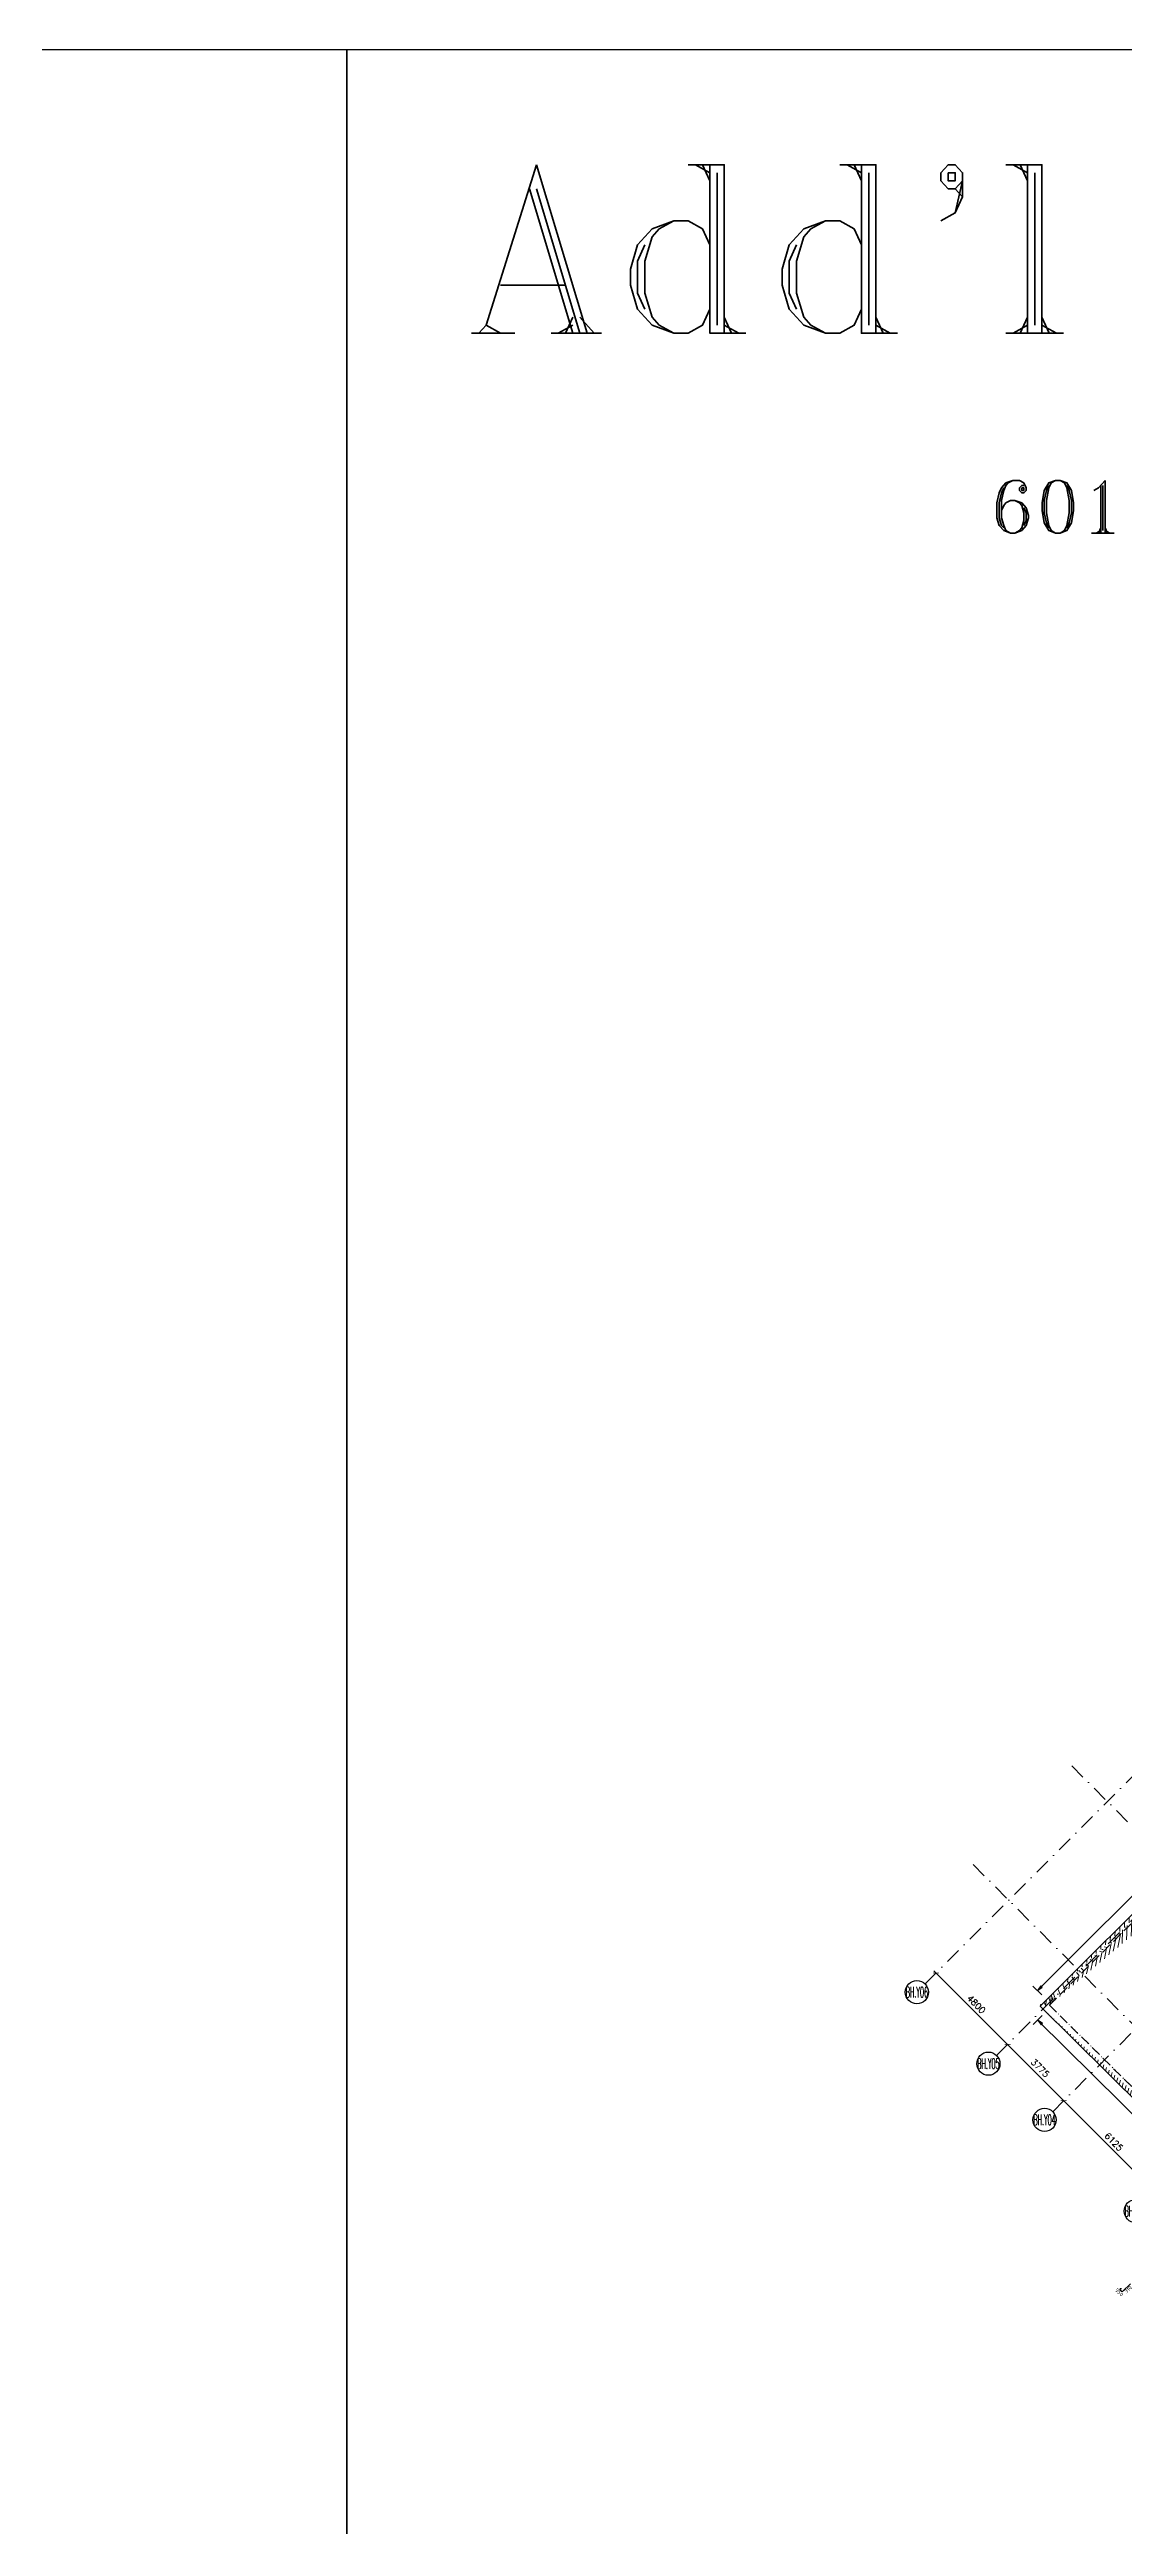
# Model space of a CAD drawing. Extents: x 660761725 to 1323371458, y 2734871439 to 5470067957.
# Drawn here: x 661826271 to 661877321, y 2735007363 to 2735124965 of the extents above; entities that cross this region are included whole.
import ezdxf
from ezdxf.enums import TextEntityAlignment as Align

# ---------------------------------------------------------------- set-up
doc = ezdxf.new("R2010")
doc.units = 0
for name, pattern in [('AXES', [1.95, 1.2, -0.25, 0.25, -0.25]), ('Hidden', [714.375, 476.25, -238.125]), ('sbp_axis_short', [10, 5, -2.5, 0, -2.5])]:
    doc.linetypes.add(name, pattern=pattern)
doc.layers.add('A-DETL', color=5, linetype='Continuous', lineweight=9, true_color=0x0000ff)
for name, color, linetype, lineweight in [('A-FLOR-PATT', 7, 'Continuous', 15), ('A-ROOF', 7, 'Continuous', 15), ('A-WALL', 7, 'Continuous', 15), ('S-GRID', 7, 'Continuous', 9), ('S-GRID-IDEN', 7, 'Continuous', 13)]:
    doc.layers.add(name, color=color, linetype=linetype, lineweight=lineweight)
for name, color, linetype in [('S-AXIS', 20, 'AXES'), ('S-DIMO', 100, 'Continuous'), ('S-RDIMO', 8, 'Continuous'), ('S-RSYMB', 7, 'Continuous'), ('S-SCEL-INDT', 222, 'Continuous'), ('S-TXT', 3, 'Continuous')]:
    doc.layers.add(name, color=color, linetype=linetype)
doc.styles.add('ARMACAD', font='isocp.shx')
doc.styles.add('ROMANS', font='romans.shx')
doc.styles.add('ROMANT', font='romant')
doc.dimstyles.new('S-DIMO-100', dxfattribs={"dimscale": 100, "dimtxt": 3, "dimasz": 2, "dimexe": 1.5, "dimexo": 1.5, "dimgap": 1.5, "dimtad": 1, "dimdec": 0, "dimzin": 12, "dimdsep": 46, "dimtxsty": 'ROMANS', "dimblk": 'ARCHTICK', "dimcen": 0.09, "dimdle": 1.5, "dimclrd": 8, "dimclre": 8, "dimclrt": 4, "dimadec": 0, "dimazin": 3, "dimtfac": 1, "dimtdec": 0, "dimtix": 1, "dimtmove": 1, "dimatfit": 3, "dimfxl": 1, "dimtolj": 1, "dimtzin": 0, "dimarcsym": 0})
pattern_1 = [(74.99999999999999, (0, 0), (-153.3407249233896, 41.08752341002518), [])]

# ---------------------------------------------------------------- blocks, each defined once
blk = doc.blocks.new('_ARCHTICK')
at = {"color": 0, "linetype": 'ByBlock', "const_width": 0.15}
blk.add_lwpolyline([(-0.5, -0.5), (0.5, 0.5)], dxfattribs=at)
blk = doc.blocks.new('*D116')
at = {"layer": 'S-DIMO', "color": 8, "lineweight": -2, "transparency": 16777216}
for p, q in [((662608032.111244, 2734530051.935129), (662611638.3564361, 2734526445.691153)), ((662608132.1118345, 2734529939.803683), (662608032.1112795, 2734529839.803095)), ((662611526.2243844, 2734526545.691133), (662611426.2244016, 2734526445.691117))]:
    blk.add_line(p, q, dxfattribs=at)
at = {"layer": 'S-DIMO', "color": 8, "lineweight": -2, "transparency": 16777216, "xscale": 200, "yscale": 200, "zscale": 200}
for p, rotation in [((662608138.177279, 2734529945.86913), 135.0000096597404), ((662611532.2904011, 2734526551.757152), 315.0000096597404)]:
    blk.add_blockref('_ARCHTICK', p, dxfattribs=dict(at, rotation=rotation))
at = {"layer": 'S-DIMO', "color": 4, "transparency": 16777216, "insert": (662610047.3658386, 2734528460.94521), "char_height": 300, "width": 199.5440968434552, "attachment_point": 5, "rotation": 315.00000965974044, "style": 'ROMANS'}
blk.add_mtext('\\A1;4800', dxfattribs=at)
blk = doc.blocks.new('*D117')
at = {"layer": 'S-DIMO', "color": 8, "lineweight": -2, "transparency": 16777216}
for p, q in [((662611426.2239151, 2734526657.822701), (662614307.5440253, 2734523776.503562)), ((662611526.2243844, 2734526545.691133), (662611426.223951, 2734526445.690666)), ((662614195.4119748, 2734523876.503543), (662614095.411991, 2734523776.503526))]:
    blk.add_line(p, q, dxfattribs=at)
at = {"layer": 'S-DIMO', "color": 8, "lineweight": -2, "transparency": 16777216, "xscale": 200, "yscale": 200, "zscale": 200}
for p, rotation in [((662611532.2899503, 2734526551.756701), 135.0000096597404), ((662614201.4779903, 2734523882.569561), 315.0000096597404)]:
    blk.add_blockref('_ARCHTICK', p, dxfattribs=dict(at, rotation=rotation))
at = {"layer": 'S-DIMO', "color": 4, "transparency": 16777216, "insert": (662613079.0159688, 2734525429.295201), "char_height": 300, "width": 199.5440968434552, "attachment_point": 5, "rotation": 315.00000965974044, "style": 'ROMANS'}
blk.add_mtext('\\A1;3775', dxfattribs=at)
blk = doc.blocks.new('*D118')
at = {"layer": 'S-DIMO', "color": 8, "lineweight": -2, "transparency": 16777216}
for p, q in [((662614095.4112258, 2734523988.634831), (662618638.5730611, 2734519445.474528)), ((662614195.4119748, 2734523876.503543), (662614095.4112617, 2734523776.502797)), ((662618526.4410093, 2734519545.474508), (662618426.4410267, 2734519445.474492))]:
    blk.add_line(p, q, dxfattribs=at)
at = {"layer": 'S-DIMO', "color": 8, "lineweight": -2, "transparency": 16777216, "xscale": 200, "yscale": 200, "zscale": 200}
for p, rotation in [((662614201.477261, 2734523882.568832), 135.0000096597404), ((662618532.507026, 2734519551.540527), 315.0000096597404)]:
    blk.add_blockref('_ARCHTICK', p, dxfattribs=dict(at, rotation=rotation))
at = {"layer": 'S-DIMO', "color": 4, "transparency": 16777216, "insert": (662616579.124142, 2734521929.186749), "char_height": 300, "width": 199.5440968434552, "attachment_point": 5, "rotation": 315.00000965974044, "style": 'ROMANS'}
blk.add_mtext('\\A1;6125', dxfattribs=at)
blk = doc.blocks.new('*U1142')
at = {"layer": 'S-AXIS', "color": 3, "linetype": 'Continuous'}
blk.add_circle((0, 5.5), 5.5, dxfattribs=at)
at = {"layer": 'S-AXIS', "color": 3, "linetype": 'Continuous', "ltscale": 0.5, "style": 'ROMANT', "width": 0.4, "flags": 8}
blk.add_attdef('A', text='', height=5, dxfattribs=at).set_placement((0, 5.5), align=Align.MIDDLE_CENTER)
blk = doc.blocks.new('*U1143')
at = {"layer": 'S-SCEL-INDT'}
h = blk.add_hatch(color=256, dxfattribs=at)
edge = h.paths.add_edge_path()
edge.add_line((7.000001906104444, 2.263283386128023e-05), (10.50000190576247, 3.394924715394154e-05))
edge.add_line((10.50000190576247, 3.394924715394154e-05), (-2.921335544670001e-05, 9.624999999075953))
edge.add_line((-2.921335544670001e-05, 9.624999999075953), (-10.49999809220753, -3.394923260202631e-05))
edge.add_line((-10.49999809220753, -3.394923260202631e-05), (-6.999998092549504, -2.263281203340739e-05))
edge.add_arc((1.90677747013979e-06, 1.091277068709939e-11), 6.999999999363562, 0.00018525217620890544, 180.0001852521762, ccw=False)
at = {"layer": 'S-SCEL-INDT', "color": 2, "linetype": 'Continuous'}
blk.add_line((-6.999999999228748, 4.272327350918204e-05), (6.999999999228748, -4.272327350918204e-05), dxfattribs=at)
at = {"layer": 'S-SCEL-INDT'}
blk.add_line((13.40845287412958, 4.901550710201263e-05), (7.000001906104444, 2.263283386128023e-05), dxfattribs=at)
blk.add_lwpolyline([(7.000001906104444, 2.263283386128023e-05), (10.50000190576247, 3.394924715394154e-05), (-2.921335544670001e-05, 9.624999999075953), (-10.49999809220753, -3.394923260202631e-05), (-6.999998092549504, -2.263281203340739e-05, -0.9999999999999999)], format="xyb", close=True, dxfattribs=at)
for centre, radius in [((0, -1.906788384076208e-06), 6.99999999936), ((0, 0), 6.999999999370188)]:
    blk.add_circle(centre, radius, dxfattribs=at)
at = {"layer": 'S-SCEL-INDT', "linetype": 'Continuous', "style": 'ROMANT', "flags": 8}
for rotation, p in [(359.9998251523294, (-9.533905540592968e-07, 3.499999999687137)), (0.0001748476705820678, (9.533905540592968e-07, 3.499943417606119))]:
    blk.add_attdef('01', text='', height=4, rotation=rotation, dxfattribs=at).set_placement(p, align=Align.MIDDLE_CENTER)
at = {"layer": 'S-SCEL-INDT', "color": 3, "linetype": 'Continuous', "style": 'ROMANS', "flags": 8}
for rotation, p in [(359.9998251523294, (0, -2.974065839854546)), (0.0001748476705820678, (0, -2.97412474701559))]:
    blk.add_attdef('-', text='', height=2, rotation=rotation, dxfattribs=at).set_placement(p, align=Align.MIDDLE_CENTER)
blk = doc.blocks.new('I am… Limitless.')
at = {"layer": 'S-TXT', "color": 134}
ref = blk.add_blockref('*U1143', (662330826.0326936, 2734522330.066603), dxfattribs=dict(at, xscale=75.00000000000001, yscale=75.00000000000001, zscale=75.00000000000001, rotation=44.94966640259396))
ref.add_attrib('-', '0502564', dxfattribs={"layer": 'S-SCEL-INDT', "color": 3, "linetype": 'Continuous', "height": 150, "rotation": 44.94984142316793, "style": 'ROMANS'}).set_placement((662330983.6208551, 2734522172.20132), align=Align.MIDDLE_CENTER)
ref.add_attrib('01', '4', dxfattribs={"layer": 'S-SCEL-INDT', "linetype": 'Continuous', "height": 300.0000000000001, "rotation": 44.94984142316793, "style": 'ROMANT'}).set_placement((662330640.5833447, 2734522515.842169), align=Align.MIDDLE_CENTER)
blk = doc.blocks.new('I am… Atomic.')
at = {"layer": 'A-FLOR-PATT', "transparency": 33554600}
h = blk.add_hatch(dxfattribs=at)
h.set_pattern_fill('ANSI31', color=8, scale=50, angle=30, style=0)
h.set_pattern_definition(pattern_1)
edge = h.paths.add_edge_path()
edge.add_line((662389967.6433319, 2734579123.010657), (662390007.8012236, 2734579503.468677))
edge.add_line((662342114.705975, 2734544592.546931), (662390007.8012234, 2734579503.468677))
edge.add_line((662363195.8073889, 2734559608.047176), (662389967.7690635, 2734579123.040917))
edge.add_line((662362417.6524743, 2734559040.823584), (662363719.8899552, 2734559990.06879))
edge.add_line((662346720.4841449, 2734547598.623516), (662362783.6519626, 2734559307.613063))
edge.add_line((662345821.5310795, 2734546943.346041), (662347578.010761, 2734548223.703842))
edge.add_line((662342292.6126368, 2734544370.997322), (662346307.4227723, 2734547297.529027))
edge.add_line((662325865.2845687, 2734528370.671522), (662342114.6925843, 2734544592.5523))
edge.add_line((662340490.7204528, 2734542572.157625), (662342149.9785906, 2734544228.604904))
edge.add_line((662339422.0417168, 2734541505.28928), (662341320.3495216, 2734543400.381265))
edge.add_line((662336597.6306283, 2734538685.662872), (662340136.8031961, 2734542218.839921))
edge.add_line((662332705.8949801, 2734534800.520002), (662336243.7133716, 2734538332.345168))
edge.add_line((662332253.0745114, 2734534348.466631), (662332782.9359009, 2734534877.430412))
edge.add_line((662326312.3910785, 2734528417.846987), (662332351.9776915, 2734534447.202265))
edge.add_line((662325865.2845687, 2734528370.671522), (662326312.3910785, 2734528417.846987))
h = blk.add_hatch(dxfattribs=at)
h.set_pattern_fill('ANSI31', color=8, scale=50, angle=30, style=0)
h.set_pattern_definition(pattern_1)
edge = h.paths.add_edge_path()
edge.add_line((662326312.3910785, 2734528417.846987), (662333102.7430063, 2734521695.273901))
edge.add_line((662325865.2845687, 2734528370.671522), (662344964.0169713, 2734509462.575772))
edge.add_line((662336968.3324986, 2734517868.269328), (662339133.8364366, 2734515724.380668))
edge.add_line((662332502.0842122, 2734522289.937136), (662334515.7142464, 2734520296.40643))
edge.add_line((662333458.4230682, 2734521343.144109), (662337828.6853824, 2734517016.504176))
edge.add_line((662338184.3654449, 2734516664.374383), (662344781.0343132, 2734510133.551082))
edge.add_line((662344781.0343132, 2734510133.551082), (662344829.7545922, 2734510084.405783))
edge.add_line((662344829.7545922, 2734510084.405783), (662344878.4748713, 2734510035.260483))
edge.add_line((662344878.4748713, 2734510035.260483), (662344927.1951503, 2734509986.115183))
edge.add_line((662344927.1951503, 2734509986.115183), (662344975.9154292, 2734509936.969883))
edge.add_line((662344975.9154292, 2734509936.969883), (662345024.6357082, 2734509887.824584))
edge.add_line((662345024.6357082, 2734509887.824584), (662345073.3559872, 2734509838.679284))
edge.add_line((662345073.3559872, 2734509838.679284), (662345122.0762662, 2734509789.533985))
edge.add_line((662345122.0762662, 2734509789.533985), (662345170.7965451, 2734509740.388685))
edge.add_line((662345170.7965451, 2734509740.388685), (662345219.5168241, 2734509691.243385))
edge.add_line((662344964.0169713, 2734509462.575772), (662345267.5598451, 2734509156.384884))
edge.add_line((662345267.5598451, 2734509156.384884), (662345219.5168241, 2734509691.243385))
edge = h.paths.add_edge_path()
edge.add_line((662345219.5168241, 2734509691.243385), (662345513.1205869, 2734510013.727216))
edge.add_line((662345468.2720397, 2734510142.524049), (662345661.1307589, 2734509588.669044))
edge.add_line((662345267.5598451, 2734509156.384884), (662345661.1307589, 2734509588.669044))
edge = h.paths.add_edge_path()
edge.add_line((662325865.2845687, 2734528370.671522), (662326389.6555356, 2734528894.154181))
edge.add_line((662326389.6555356, 2734528894.154181), (662326589.2420617, 2734528694.228972))
edge.add_line((662326589.2420617, 2734528694.228972), (662326314.0211399, 2734528416.233197))
at = {"layer": 'A-DETL', "color": 8, "linetype": 'Hidden', "lineweight": 9}
for p, q in [((662326312.3910785, 2734528417.846987), (662332351.9776915, 2734534447.202265)), ((662326335.6860436, 2734528470.429919), (662326312.3910785, 2734528417.846987)), ((662326312.3910785, 2734528417.846987), (662326335.6860436, 2734528470.429919)), ((662326312.3910785, 2734528417.846987), (662333102.7430063, 2734521695.273901))]:
    blk.add_line(p, q, dxfattribs=at)
at = {"layer": 'A-ROOF', "color": 8, "lineweight": 13}
for p, q in [((662342114.69258, 2734544592.552298), (662325865.2845687, 2734528370.671522)), ((662325865.2845687, 2734528370.671522), (662344964.0169713, 2734509462.575772))]:
    blk.add_line(p, q, dxfattribs=at)
at = {"layer": 'A-WALL', "color": 8, "lineweight": 13}
for p, q in [((662325865.2845687, 2734528370.671522), (662342114.6925843, 2734544592.5523)), ((662325865.2845687, 2734528370.671522), (662325908.5570014, 2734528468.348911)), ((662325908.5570014, 2734528468.348911), (662325865.2845687, 2734528370.671522))]:
    blk.add_line(p, q, dxfattribs=at)
blk = doc.blocks.new('CADF_02')
at = {"color": 0}
blk.add_lwpolyline([(0, 0), (2.5, -0.4166666679084301), (2.5, 0.4166666679084301)], close=True, dxfattribs=at)
blk = doc.blocks.new('cadf_03')
at = {"color": 8}
blk.add_lwpolyline([(-3.725290298461914e-09, 2.99999999627471), (3.725290298461914e-09, -3.000000007450581)], dxfattribs=at)
blk.add_blockref('CADF_02', (0.2513523101806641, 0), dxfattribs=at)
blk = doc.blocks.new('*U821', base_point=(661867109.5386555, 2735025364.544417))
at = {"layer": 'S-RSYMB'}
blk.add_lwpolyline([(661867185.2587702, 2735025307.129601), (661867127.4573448, 2735025307.130399, 0.6681786379192989), (661867114.7866703, 2735025276.541881), (661867210.8340262, 2735025180.49187, 0.414213562373095), (661867236.1745298, 2735025180.49152), (661867609.5386555, 2735025553.845329)], format="xyb", dxfattribs=at)
at = {"layer": 'S-RSYMB', "style": 'ARMACAD'}
for tag, rotation, p in [('D0', 314.999208365203, (661867081.4919449, 2735025147.200719)), ('D1', 44.99920835180559, (661867504.1727489, 2735025285.850021))]:
    blk.add_attdef(tag, text='', height=180, rotation=rotation, dxfattribs=at).set_placement(p, align=Align.MIDDLE_CENTER)
blk = doc.blocks.new('I am… All Range.')
at = {"layer": 'S-GRID', "color": 8, "linetype": 'sbp_axis_short', "lineweight": 13, "ltscale": 150}
for p, q in [((662613679.1571203, 2734523360.248725), (662679782.7279356, 2734589463.81954)), ((662607615.8569804, 2734529423.548865), (662643100.4238242, 2734564908.115708)), ((662611009.9695301, 2734526029.436315), (662646494.6183763, 2734561514.085161)), ((662614582.3962799, 2734539780.647099), (662643202.2889504, 2734511160.754429)), ((662609895.5820874, 2734535093.832907), (662638515.474758, 2734506473.940236))]:
    blk.add_line(p, q, dxfattribs=at)
at = {"layer": 'S-GRID-IDEN', "color": 9}
ref = blk.add_blockref('*U1142', (662607226.9482502, 2734528484.640135), dxfattribs=dict(at, xscale=100.0000000000075, yscale=100, zscale=100.0000000000028, rotation=359.9999999381469))
ref.add_attrib('A', 'BH.Y06', dxfattribs={"layer": 'S-AXIS', "color": 3, "linetype": 'Continuous', "ltscale": 0.5, "height": 499.9999999999999, "rotation": 359.9999999381469, "style": 'ROMANT', "width": 0.4000000000000299}).set_placement((662607226.9482508, 2734529034.640135), align=Align.MIDDLE_CENTER)
ref = blk.add_blockref('*U1142', (662610621.0607998, 2734525090.527586), dxfattribs=dict(at, xscale=100.0000000000075, yscale=100, zscale=100.0000000000028, rotation=359.9999999381469))
ref.add_attrib('A', 'BH.Y05', dxfattribs={"layer": 'S-AXIS', "color": 3, "linetype": 'Continuous', "ltscale": 0.5, "height": 499.9999999999999, "rotation": 359.9999999381469, "style": 'ROMANT', "width": 0.4000000000000299}).set_placement((662610621.0608004, 2734525640.527585), align=Align.MIDDLE_CENTER)
ref = blk.add_blockref('*U1142', (662613290.2483901, 2734522421.339995), dxfattribs=dict(at, xscale=100.0000000000075, yscale=100, zscale=100.0000000000028, rotation=359.9999999381469))
ref.add_attrib('A', 'BH.Y04', dxfattribs={"layer": 'S-AXIS', "color": 3, "linetype": 'Continuous', "ltscale": 0.5, "height": 499.9999999999999, "rotation": 359.9999999381469, "style": 'ROMANT', "width": 0.4000000000000299}).set_placement((662613290.2483907, 2734522971.339995), align=Align.MIDDLE_CENTER)
ref = blk.add_blockref('*U1142', (662617621.277425, 2734518090.31096), dxfattribs=dict(at, xscale=100.0000000000075, yscale=100, zscale=100.0000000000028, rotation=359.9999999381469))
ref.add_attrib('A', 'BH.Y03', dxfattribs={"layer": 'S-AXIS', "color": 3, "linetype": 'Continuous', "ltscale": 0.5, "height": 499.9999999999999, "rotation": 359.9999999381469, "style": 'ROMANT', "width": 0.4000000000000299}).set_placement((662617621.2774256, 2734518640.31096), align=Align.MIDDLE_CENTER)
at = {"layer": 'S-DIMO', "color": 3}
for base, p1, p2, picture, middle in [((662611532.2904011, 2734526551.757152), (662608238.1778339, 2734530045.869718), (662611632.2903837, 2734526651.757168), '*D116', (662610047.3658386, 2734528460.94521)), ((662614201.4779903, 2734523882.569561), (662611632.2903837, 2734526651.757168), (662614301.4779738, 2734523982.569578), '*D117', (662613079.0159688, 2734525429.295201)), ((662618532.507026, 2734519551.540527), (662614301.4779738, 2734523982.569578), (662618632.5070087, 2734519651.540543), '*D118', (662616579.124142, 2734521929.186749))]:
    dim = blk.add_linear_dim(base=base, p1=p1, p2=p2, angle=315.0000096597404, dimstyle='S-DIMO-100', dxfattribs=at)
    dim.commit()
    dim.dimension.update_dxf_attribs({"geometry": picture, "text_midpoint": middle})

msp = doc.modelspace()

# ---------------------------------------------------------------- linework, layer by layer
for points in [[(661694111.9424688, 2735124964.678006), (661840389.0589178, 2735124964.678006), (661840389.0589178, 2734979887.022593), (661694111.9424688, 2734979887.022593)], [(661840389.0589178, 2735124964.678006), (661986666.1753668, 2735124964.678006), (661986666.1753668, 2734979887.022593), (661840389.0589178, 2734979887.022593)]]:
    msp.add_lwpolyline(points, close=True)
at = {"layer": 'S-RDIMO'}
for p, q in [((661873187.4657289, 2735032808.808171), (661889118.3478397, 2735048712.702641)), ((661891993.4452417, 2735012799.976155), (661873198.0113925, 2735031407.800769))]:
    msp.add_line(p, q, dxfattribs=at)

# ---------------------------------------------------------------- block references
at = {"layer": 'S-AXIS'}
for name, p in [('I am… All Range.', (-739763.2984656096, 503695.4297404289)), ('I am… Atomic.', (-452552.6789346933, 503695.4297404289)), ('I am… Limitless.', (-452552.6789346933, 503695.4297404289))]:
    msp.add_blockref(name, p, dxfattribs=at)
at = {"layer": 'S-RDIMO'}
for p, xscale, yscale, zscale, rotation in [((661873187.4657289, 2735032808.808171), 99.99999999999999, 99.99999999999999, 99.99999999999999, 44.95142803784127), ((661873198.0113925, 2735031407.800769), 100, 100, 100, 315.2873847806326)]:
    msp.add_blockref('cadf_03', p, dxfattribs=dict(at, xscale=xscale, yscale=yscale, zscale=zscale, rotation=rotation))
at = {"layer": 'S-RSYMB'}
msp.add_blockref('*U821', (661877101.8237687, 2735018697.708927, -1e-08), dxfattribs=at).add_auto_attribs({'D0': '950', 'D1': '310'})

# ---------------------------------------------------------------- texts
at = {"layer": 'S-TXT', "color": 7, "style": 'ROMANT'}
for s, height, p in [("Add'l", 8000.000001629815, (661845973.0131001, 2735109095.50021)), ('601-750', 2500.000000509317, (661870941.8576376, 2735101260.200767))]:
    msp.add_text(s, height=height, dxfattribs=at).set_placement(p, align=Align.BOTTOM_LEFT)

doc.saveas('drawing.dxf')
